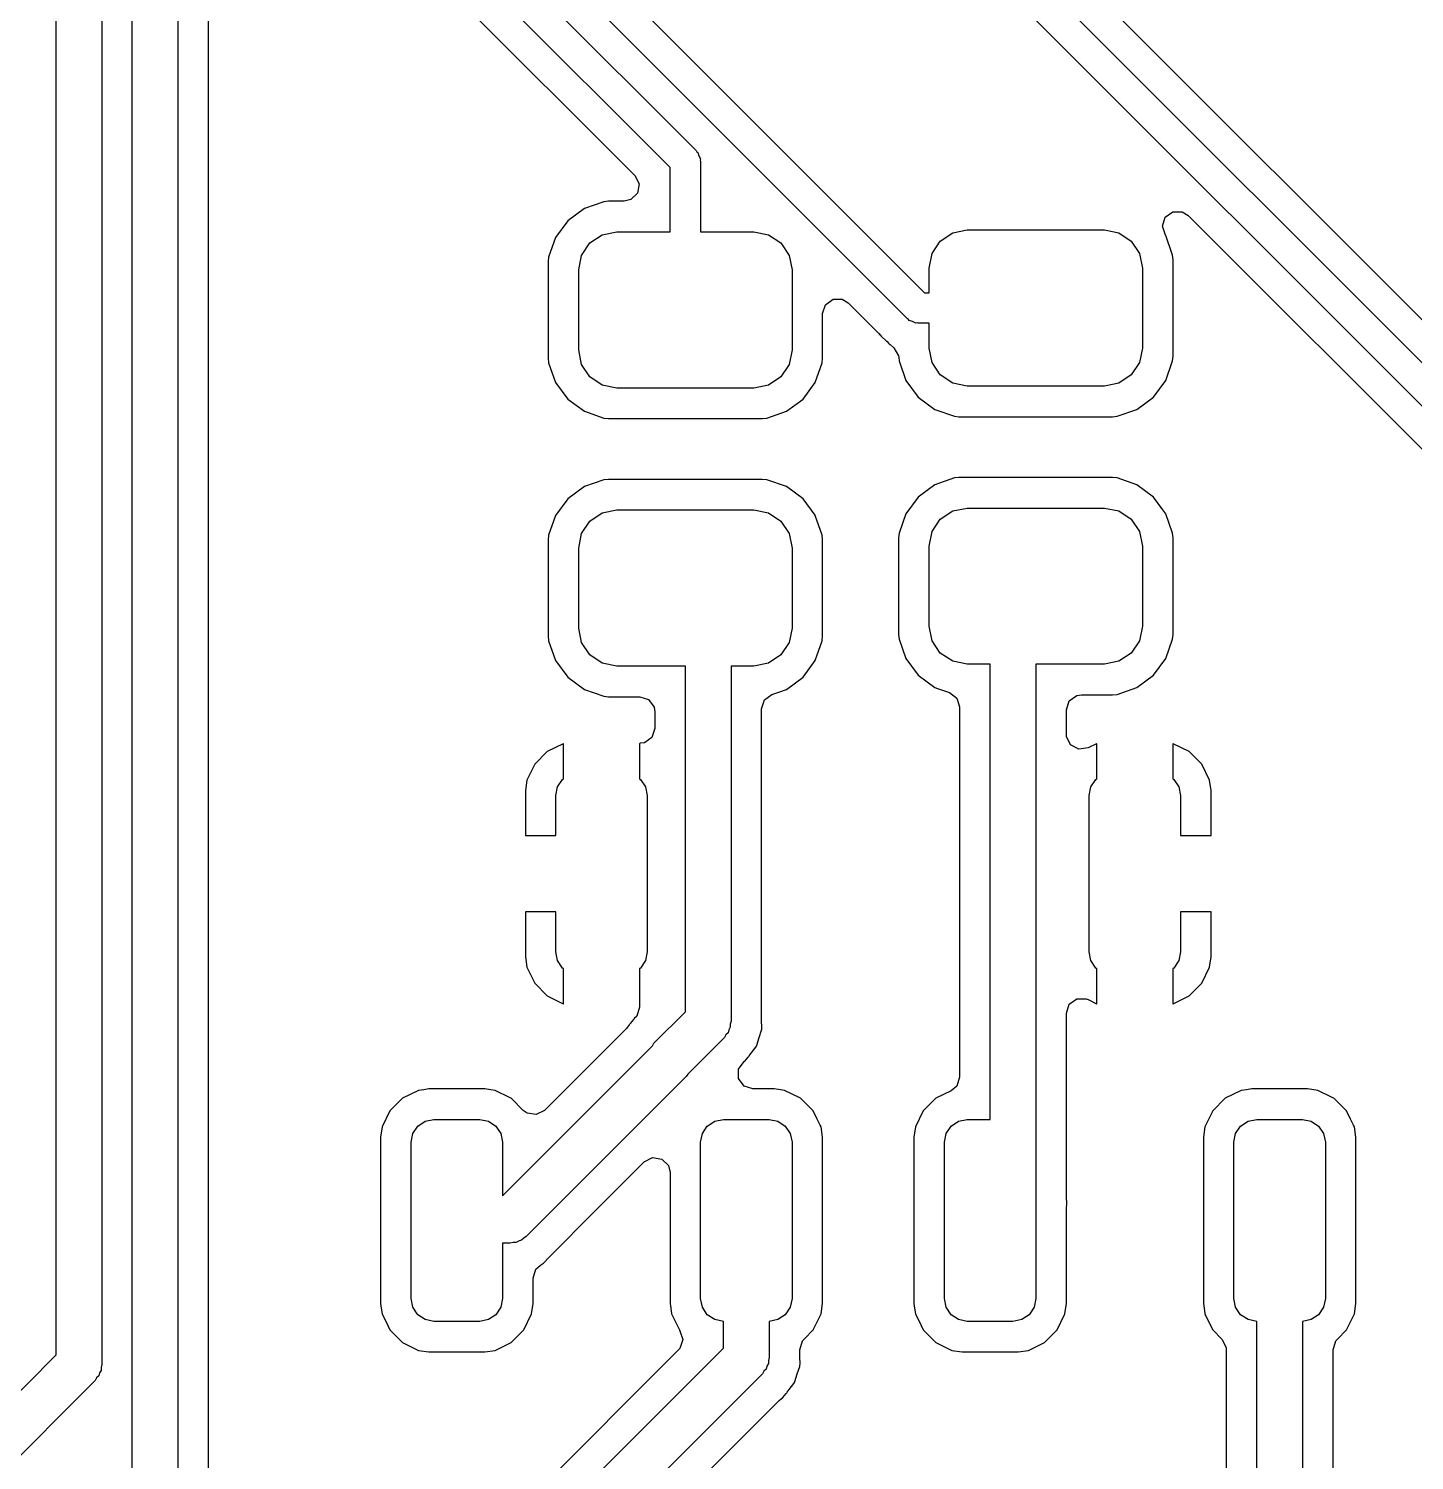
# Model space of a CAD drawing. Extents: x 0.21 to 2.99, y 0.21 to 2.19.
# Drawn here: x 1.8756 to 2.2336, y 0.5817 to 0.9516 of the extents above; entities that cross this region are included whole.
import ezdxf

# ---------------------------------------------------------------- set-up
doc = ezdxf.new("R2010")
doc.units = 0
doc.header["$MEASUREMENT"] = 0
doc.layers.add('BLACK', color=7, linetype='CONTINUOUS')

msp = doc.modelspace()

# ---------------------------------------------------------------- linework, layer by layer
at = {"layer": 'BLACK', "linetype": 'CONTINUOUS'}
for p, q in [((1.87637, 1.22447), (2.28625, 0.814595)), ((2.29115, 0.820853), (1.88949, 1.22252)), ((2.27953, 0.81018), (1.87196, 1.21775)), ((1.80874, 1.1817), (2.10707, 0.883366)), ((2.10266, 0.876645), (1.80267, 1.17663)), ((1.79299, 1.17518), (2.04806, 0.920107)), ((2.04134, 0.915692), (1.78692, 1.17011)), ((1.7908, 1.15507), (2.03221, 0.913662)), ((1.90236, 0.558951), (1.90236, 1.00267)), ((1.91417, 1.00512), (1.91417, 0.558951)), ((1.92207, 0.74311), (1.92207, 1.00328)), ((1.89449, 0.993587), (1.89449, 0.606496)), ((1.88268, 0.608942), (1.88268, 0.991141)), ((2.04806, 0.920107), (2.0482, 0.919824)), ((2.0482, 0.919824), (2.04846, 0.919637)), ((2.04846, 0.919637), (2.04875, 0.91876)), ((2.04875, 0.91876), (2.04916, 0.917939)), ((2.04916, 0.917939), (2.04911, 0.917625)), ((2.04911, 0.917625), (2.04921, 0.917323)), ((2.03221, 0.913662), (2.0333, 0.911515)), ((2.04134, 0.899114), (2.04134, 0.915692)), ((2.04921, 0.917323), (2.04921, 0.899114)), ((2.0333, 0.911515), (2.03292, 0.909136)), ((2.02422, 0.906895), (2.01918, 0.90513)), ((2.02542, 0.907008), (2.02422, 0.906896)), ((2.02422, 0.906896), (2.02422, 0.906895)), ((2.02945, 0.907008), (2.02542, 0.907008)), ((2.03122, 0.907433), (2.02945, 0.907008)), ((2.03292, 0.909136), (2.03122, 0.907433)), ((2.01918, 0.90513), (2.01488, 0.901955)), ((2.16854, 0.900566), (2.16927, 0.902862)), ((2.16927, 0.902862), (2.17121, 0.904293)), ((2.17121, 0.904293), (2.17361, 0.904311)), ((2.17361, 0.904311), (2.17519, 0.903351)), ((2.17519, 0.903351), (2.27049, 0.808052)), ((2.01488, 0.901955), (2.0117, 0.897653)), ((2.01488, 0.901955), (2.01488, 0.901955)), ((2.02379, 0.898365), (2.02756, 0.899114)), ((2.02756, 0.899114), (2.04134, 0.899114)), ((2.04921, 0.899114), (2.06299, 0.899114)), ((2.06299, 0.899114), (2.06676, 0.898365)), ((2.11434, 0.898857), (2.11811, 0.899606)), ((2.11811, 0.899606), (2.15354, 0.899606)), ((2.15354, 0.899606), (2.15731, 0.898857)), ((2.1693, 0.898281), (2.16854, 0.900566)), ((2.0117, 0.897653), (2.00994, 0.892606)), ((2.01847, 0.893038), (2.0206, 0.896231)), ((2.0206, 0.896231), (2.02379, 0.898365)), ((2.06676, 0.898365), (2.06995, 0.896231)), ((2.06995, 0.896231), (2.07209, 0.893038)), ((2.10902, 0.89353), (2.11115, 0.896724)), ((2.11115, 0.896724), (2.11434, 0.898857)), ((2.15731, 0.898857), (2.1605, 0.896724)), ((2.1605, 0.896724), (2.16264, 0.89353)), ((2.1694, 0.898145), (2.1693, 0.898281)), ((2.17117, 0.893098), (2.1694, 0.898145)), ((2.00994, 0.892606), (2.00982, 0.891408)), ((2.00994, 0.892606), (2.00994, 0.892606)), ((2.01772, 0.889272), (2.01847, 0.893038)), ((2.07209, 0.893038), (2.07283, 0.889272)), ((2.10827, 0.889764), (2.10902, 0.89353)), ((2.16264, 0.89353), (2.16339, 0.889764)), ((2.17128, 0.891901), (2.17117, 0.893098)), ((2.17128, 0.866958), (2.17128, 0.891901)), ((2.17128, 0.891901), (2.17128, 0.891901)), ((2.00982, 0.891408), (2.00982, 0.866466)), ((2.01772, 0.868602), (2.01772, 0.889272)), ((2.07283, 0.889272), (2.07283, 0.868602)), ((2.10827, 0.883366), (2.10827, 0.889764)), ((2.16339, 0.889764), (2.16339, 0.869094)), ((2.08147, 0.880291), (2.08342, 0.881707)), ((2.08342, 0.881707), (2.08583, 0.881707)), ((2.08583, 0.881707), (2.08738, 0.880756)), ((2.08738, 0.880756), (2.0915, 0.876642)), ((2.10707, 0.883366), (2.10827, 0.883366)), ((2.08073, 0.878), (2.08147, 0.880291)), ((2.08073, 0.866466), (2.08073, 0.878)), ((2.0915, 0.876642), (2.09526, 0.872878)), ((2.10294, 0.876501), (2.10266, 0.876645)), ((2.10313, 0.876244), (2.10294, 0.876501)), ((2.104, 0.875959), (2.10313, 0.876244)), ((2.10482, 0.875541), (2.104, 0.875959)), ((2.10514, 0.87559), (2.10482, 0.875541)), ((2.10544, 0.875492), (2.10514, 0.87559)), ((2.10827, 0.875492), (2.10544, 0.875492)), ((2.10827, 0.869094), (2.10827, 0.875492)), ((2.09526, 0.872878), (2.09558, 0.872435)), ((2.09558, 0.872435), (2.09562, 0.872464)), ((2.09562, 0.872464), (2.09584, 0.872176)), ((2.09584, 0.872176), (2.09723, 0.870901)), ((2.09723, 0.870901), (2.0973, 0.870839)), ((2.0973, 0.870839), (2.09779, 0.870345)), ((2.09779, 0.870345), (2.09785, 0.870288)), ((2.09785, 0.870288), (2.09797, 0.870209)), ((2.09797, 0.870209), (2.09818, 0.870042)), ((2.09818, 0.870042), (2.09915, 0.869155)), ((2.00982, 0.866466), (2.00994, 0.865268)), ((2.01847, 0.864836), (2.01772, 0.868602)), ((2.07283, 0.868602), (2.07209, 0.864836)), ((2.08062, 0.865268), (2.08073, 0.866466)), ((2.08073, 0.866466), (2.08073, 0.866466)), ((2.09915, 0.869155), (2.10034, 0.867062)), ((2.10034, 0.867062), (2.1004, 0.866639)), ((2.1004, 0.866639), (2.10049, 0.86576)), ((2.10049, 0.86576), (2.10049, 0.86576)), ((2.10049, 0.86576), (2.10225, 0.860713)), ((2.10902, 0.865328), (2.10827, 0.869094)), ((2.16339, 0.869094), (2.16264, 0.865328)), ((2.1694, 0.860713), (2.17117, 0.86576)), ((2.17117, 0.86576), (2.17128, 0.866958)), ((2.17128, 0.866958), (2.17128, 0.866958)), ((2.00994, 0.865268), (2.00994, 0.865268)), ((2.00994, 0.865268), (2.0117, 0.860221)), ((2.0206, 0.861643), (2.01847, 0.864836)), ((2.07209, 0.864836), (2.06995, 0.861643)), ((2.07885, 0.860221), (2.08062, 0.865268)), ((2.11115, 0.862135), (2.10902, 0.865328)), ((2.11434, 0.860001), (2.11115, 0.862135)), ((2.1605, 0.862135), (2.15731, 0.860001)), ((2.16264, 0.865328), (2.1605, 0.862135)), ((2.0117, 0.860221), (2.01488, 0.85592)), ((2.02379, 0.859509), (2.0206, 0.861643)), ((2.02756, 0.85876), (2.02379, 0.859509)), ((2.06299, 0.85876), (2.02756, 0.85876)), ((2.06676, 0.859509), (2.06299, 0.85876)), ((2.06995, 0.861643), (2.06676, 0.859509)), ((2.07568, 0.855919), (2.07885, 0.860221)), ((2.10225, 0.860713), (2.10543, 0.856412)), ((2.11811, 0.859252), (2.11434, 0.860001)), ((2.15354, 0.859252), (2.11811, 0.859252)), ((2.15731, 0.860001), (2.15354, 0.859252)), ((2.16623, 0.856411), (2.1694, 0.860713)), ((2.01488, 0.85592), (2.01488, 0.855919)), ((2.01488, 0.855919), (2.01488, 0.855919)), ((2.01488, 0.855919), (2.01488, 0.855919)), ((2.01488, 0.855919), (2.01488, 0.855919)), ((2.01488, 0.855919), (2.01918, 0.852744)), ((2.07137, 0.852744), (2.07568, 0.855919)), ((2.10543, 0.856412), (2.10543, 0.856412)), ((2.10543, 0.856412), (2.10543, 0.856411)), ((2.10543, 0.856411), (2.10543, 0.856411)), ((2.10543, 0.856411), (2.10543, 0.856411)), ((2.10543, 0.856411), (2.10973, 0.853237)), ((2.16192, 0.853236), (2.16623, 0.856411)), ((2.01918, 0.852744), (2.01918, 0.852744)), ((2.01918, 0.852744), (2.01918, 0.852744)), ((2.01918, 0.852744), (2.02422, 0.850979)), ((2.02422, 0.850979), (2.02542, 0.850866)), ((2.02542, 0.850866), (2.02542, 0.850866)), ((2.02542, 0.850866), (2.02542, 0.850866)), ((2.02542, 0.850866), (2.06513, 0.850866)), ((2.06513, 0.850866), (2.06633, 0.850979)), ((2.06513, 0.850866), (2.06513, 0.850866)), ((2.06633, 0.850979), (2.07137, 0.852744)), ((2.10973, 0.853237), (2.10973, 0.853237)), ((2.10973, 0.853237), (2.10973, 0.853236)), ((2.10973, 0.853236), (2.11478, 0.851471)), ((2.11478, 0.851471), (2.11597, 0.851358)), ((2.11597, 0.851358), (2.11597, 0.851358)), ((2.11597, 0.851358), (2.11597, 0.851358)), ((2.11597, 0.851358), (2.15568, 0.851358)), ((2.15568, 0.851358), (2.15688, 0.851471)), ((2.15568, 0.851358), (2.15568, 0.851358)), ((2.15688, 0.851471), (2.16192, 0.853236)), ((2.01918, 0.833279), (2.01488, 0.830105)), ((2.02422, 0.835045), (2.01918, 0.833279)), ((2.02542, 0.835157), (2.02422, 0.835045)), ((2.02422, 0.835045), (2.02422, 0.835045)), ((2.06513, 0.835157), (2.02542, 0.835157)), ((2.02542, 0.835157), (2.02542, 0.835157)), ((2.06633, 0.835045), (2.06513, 0.835157)), ((2.06513, 0.835157), (2.06513, 0.835157)), ((2.07137, 0.833279), (2.06633, 0.835045)), ((2.06633, 0.835045), (2.06633, 0.835045)), ((2.07567, 0.830105), (2.07137, 0.833279)), ((2.10973, 0.833771), (2.10543, 0.830597)), ((2.11478, 0.835537), (2.10973, 0.833771)), ((2.11597, 0.83565), (2.11478, 0.835537)), ((2.11478, 0.835537), (2.11478, 0.835537)), ((2.15568, 0.83565), (2.11597, 0.83565)), ((2.11597, 0.83565), (2.11597, 0.83565)), ((2.15688, 0.835537), (2.15568, 0.83565)), ((2.15568, 0.83565), (2.15568, 0.83565)), ((2.16192, 0.833771), (2.15688, 0.835537)), ((2.15688, 0.835537), (2.15688, 0.835537)), ((2.16623, 0.830597), (2.16192, 0.833771)), ((2.01488, 0.830104), (2.0117, 0.825803)), ((2.01488, 0.830105), (2.01488, 0.830104)), ((2.07568, 0.830104), (2.07567, 0.830105)), ((2.07879, 0.825889), (2.07568, 0.830104)), ((2.07568, 0.830104), (2.07568, 0.830104)), ((2.07568, 0.830104), (2.07568, 0.830104)), ((2.07568, 0.830104), (2.07568, 0.830104)), ((2.10543, 0.830596), (2.10225, 0.826295)), ((2.10543, 0.830597), (2.10543, 0.830596)), ((2.16623, 0.830596), (2.16623, 0.830597)), ((2.16623, 0.830597), (2.16623, 0.830597)), ((2.16864, 0.827323), (2.16623, 0.830596)), ((2.16623, 0.830596), (2.16623, 0.830596)), ((2.16623, 0.830596), (2.16623, 0.830596)), ((2.0117, 0.825803), (2.00994, 0.820756)), ((2.0206, 0.824381), (2.02379, 0.826515)), ((2.02379, 0.826515), (2.02756, 0.827264)), ((2.02756, 0.827264), (2.06299, 0.827264)), ((2.06299, 0.827264), (2.06676, 0.826515)), ((2.06676, 0.826515), (2.06995, 0.824381)), ((2.07885, 0.825802), (2.07879, 0.825889)), ((2.08062, 0.820756), (2.07885, 0.825802)), ((2.10225, 0.826295), (2.10049, 0.821248)), ((2.11115, 0.824873), (2.11434, 0.827007)), ((2.11434, 0.827007), (2.11811, 0.827756)), ((2.11811, 0.827756), (2.15354, 0.827756)), ((2.15354, 0.827756), (2.15731, 0.827007)), ((2.15731, 0.827007), (2.1605, 0.824873)), ((2.1694, 0.826295), (2.16864, 0.827323)), ((2.17117, 0.821248), (2.1694, 0.826295)), ((2.01772, 0.817421), (2.01847, 0.821188)), ((2.01847, 0.821188), (2.0206, 0.824381)), ((2.06995, 0.824381), (2.07209, 0.821188)), ((2.07209, 0.821188), (2.07283, 0.817421)), ((2.10049, 0.821248), (2.10037, 0.82005)), ((2.10049, 0.821248), (2.10049, 0.821248)), ((2.10827, 0.817913), (2.10902, 0.82168)), ((2.10902, 0.82168), (2.11115, 0.824873)), ((2.1605, 0.824873), (2.16264, 0.82168)), ((2.16264, 0.82168), (2.16339, 0.817913)), ((2.17128, 0.82005), (2.17117, 0.821248)), ((2.00994, 0.820756), (2.00982, 0.819558)), ((2.00982, 0.819558), (2.00982, 0.794615)), ((2.00994, 0.820756), (2.00994, 0.820756)), ((2.08073, 0.819591), (2.08062, 0.820756)), ((2.08073, 0.819558), (2.08073, 0.819591)), ((2.08073, 0.795107), (2.08073, 0.819558)), ((2.08073, 0.819558), (2.08073, 0.819558)), ((2.10037, 0.82005), (2.10037, 0.795107)), ((2.10827, 0.797244), (2.10827, 0.817913)), ((2.16339, 0.817913), (2.16339, 0.797244)), ((2.17128, 0.795107), (2.17128, 0.82005)), ((2.17128, 0.82005), (2.17128, 0.82005)), ((2.01772, 0.796752), (2.01772, 0.817421)), ((2.07283, 0.817421), (2.07283, 0.796752)), ((2.01847, 0.792985), (2.01772, 0.796752)), ((2.07283, 0.796752), (2.07209, 0.792985)), ((2.10902, 0.793478), (2.10827, 0.797244)), ((2.16339, 0.797244), (2.16264, 0.793478)), ((2.00982, 0.794615), (2.00994, 0.793418)), ((2.00994, 0.793418), (2.00994, 0.793417)), ((2.00994, 0.793417), (2.0117, 0.788371)), ((2.0206, 0.789792), (2.01847, 0.792985)), ((2.07209, 0.792985), (2.06995, 0.789792)), ((2.07885, 0.788371), (2.08062, 0.793417)), ((2.08062, 0.793417), (2.08073, 0.794615)), ((2.08073, 0.794615), (2.08073, 0.795107)), ((2.08073, 0.794615), (2.08073, 0.794615)), ((2.10037, 0.795107), (2.10049, 0.79391)), ((2.10049, 0.79391), (2.10049, 0.793909)), ((2.10049, 0.793909), (2.10225, 0.788863)), ((2.11115, 0.790284), (2.10902, 0.793478)), ((2.16264, 0.793478), (2.1605, 0.790284)), ((2.1694, 0.788863), (2.17117, 0.793909)), ((2.17117, 0.793909), (2.17128, 0.795107)), ((2.17128, 0.795107), (2.17128, 0.795107)), ((2.0117, 0.788371), (2.01488, 0.784069)), ((2.02379, 0.787659), (2.0206, 0.789792)), ((2.06995, 0.789792), (2.06676, 0.787659)), ((2.07568, 0.784069), (2.07885, 0.788371)), ((2.10225, 0.788863), (2.10543, 0.784561)), ((2.11434, 0.788151), (2.11115, 0.790284)), ((2.11811, 0.787402), (2.11434, 0.788151)), ((2.15731, 0.788151), (2.15354, 0.787402)), ((2.1605, 0.790284), (2.15731, 0.788151)), ((2.16623, 0.784561), (2.1694, 0.788863)), ((2.02756, 0.786909), (2.02379, 0.787659)), ((2.04528, 0.786909), (2.02756, 0.786909)), ((2.04528, 0.697608), (2.04528, 0.786909)), ((2.06299, 0.786909), (2.05709, 0.786909)), ((2.05709, 0.786909), (2.05709, 0.695162)), ((2.06676, 0.787659), (2.06299, 0.786909)), ((2.10543, 0.784561), (2.10543, 0.784561)), ((2.10543, 0.784561), (2.10543, 0.784561)), ((2.10543, 0.784561), (2.10543, 0.784561)), ((2.10543, 0.784561), (2.10543, 0.784561)), ((2.10543, 0.784561), (2.10973, 0.781386)), ((2.12402, 0.787402), (2.11811, 0.787402)), ((2.12402, 0.669783), (2.12402, 0.787402)), ((2.15354, 0.787402), (2.13583, 0.787402)), ((2.13583, 0.787402), (2.13583, 0.663878)), ((2.16192, 0.781386), (2.16623, 0.784561)), ((2.01488, 0.784069), (2.01488, 0.784069)), ((2.01488, 0.784069), (2.01488, 0.784069)), ((2.01488, 0.784069), (2.01488, 0.784069)), ((2.01488, 0.784069), (2.01488, 0.784069)), ((2.01488, 0.784069), (2.01918, 0.780894)), ((2.01918, 0.780894), (2.01918, 0.780894)), ((2.01918, 0.780894), (2.01918, 0.780894)), ((2.01918, 0.780894), (2.02422, 0.779128)), ((2.06917, 0.780122), (2.07137, 0.780894)), ((2.07137, 0.780894), (2.07568, 0.784069)), ((2.10973, 0.781386), (2.10973, 0.781386)), ((2.10973, 0.781386), (2.10973, 0.781386)), ((2.10973, 0.781386), (2.11044, 0.781138)), ((2.11044, 0.781138), (2.11351, 0.780062)), ((2.15688, 0.77962), (2.16192, 0.781386)), ((2.02422, 0.779128), (2.02542, 0.779016)), ((2.02542, 0.779016), (2.02542, 0.779016)), ((2.02542, 0.779016), (2.02542, 0.779016)), ((2.02542, 0.779016), (2.03348, 0.779016)), ((2.03348, 0.779016), (2.03578, 0.778271)), ((2.03578, 0.778271), (2.03719, 0.776323)), ((2.06498, 0.775891), (2.06572, 0.778182)), ((2.06572, 0.778182), (2.06759, 0.77957)), ((2.06759, 0.77957), (2.06917, 0.780122)), ((2.11351, 0.780062), (2.11543, 0.778603)), ((2.11543, 0.778603), (2.11612, 0.776384)), ((2.14372, 0.77561), (2.14446, 0.777901)), ((2.14446, 0.777901), (2.14641, 0.779317)), ((2.14641, 0.779317), (2.14762, 0.779508)), ((2.14762, 0.779508), (2.15568, 0.779508)), ((2.15568, 0.779508), (2.15688, 0.77962)), ((2.15568, 0.779508), (2.15568, 0.779508)), ((2.03719, 0.776323), (2.03738, 0.775118)), ((2.03738, 0.775118), (2.03738, 0.770777)), ((2.06498, 0.695446), (2.06498, 0.775891)), ((2.11612, 0.776384), (2.11612, 0.680699)), ((2.14372, 0.769262), (2.14372, 0.77561)), ((2.03738, 0.770777), (2.03664, 0.768486)), ((2.01373, 0.766834), (2.0096, 0.764814)), ((2.01378, 0.766841), (2.01373, 0.766834)), ((2.01378, 0.75778), (2.01378, 0.766841)), ((2.01378, 0.766841), (2.01378, 0.766841)), ((2.03362, 0.76698), (2.03346, 0.766841)), ((2.03346, 0.766841), (2.03346, 0.75778)), ((2.03469, 0.76707), (2.03362, 0.76698)), ((2.03664, 0.768486), (2.03469, 0.76707)), ((2.14376, 0.768716), (2.14372, 0.769262)), ((2.14482, 0.766552), (2.14376, 0.768716)), ((2.14694, 0.765423), (2.14482, 0.766552)), ((2.14933, 0.765761), (2.14694, 0.765423)), ((2.15153, 0.766834), (2.14933, 0.765761)), ((2.15157, 0.766841), (2.15153, 0.766834)), ((2.15157, 0.75778), (2.15157, 0.766841)), ((2.15157, 0.766841), (2.15157, 0.766841)), ((2.17131, 0.766834), (2.17126, 0.766841)), ((2.17126, 0.766841), (2.17126, 0.75778)), ((2.17544, 0.764814), (2.17131, 0.766834)), ((2.0096, 0.764814), (2.00635, 0.761563)), ((2.17869, 0.761563), (2.17544, 0.764814)), ((2.00635, 0.761563), (2.00433, 0.757431)), ((2.18071, 0.757431), (2.17869, 0.761563)), ((2.00433, 0.757431), (2.00394, 0.754753)), ((2.00394, 0.754753), (2.00394, 0.74311)), ((2.01181, 0.753445), (2.01226, 0.755705)), ((2.01226, 0.755705), (2.01354, 0.757621)), ((2.01354, 0.757621), (2.01378, 0.75778)), ((2.03346, 0.75778), (2.0337, 0.757621)), ((2.0337, 0.757621), (2.03498, 0.755705)), ((2.03498, 0.755705), (2.03543, 0.753445)), ((2.14961, 0.753445), (2.15006, 0.755705)), ((2.15006, 0.755705), (2.15134, 0.757621)), ((2.15134, 0.757621), (2.15157, 0.75778)), ((2.17126, 0.75778), (2.1715, 0.757621)), ((2.1715, 0.757621), (2.17278, 0.755705)), ((2.17278, 0.755705), (2.17323, 0.753445)), ((2.1811, 0.754753), (2.18071, 0.757431)), ((2.1811, 0.74311), (2.1811, 0.754753)), ((2.1811, 0.754753), (2.1811, 0.754753)), ((2.01181, 0.74311), (2.01181, 0.753445)), ((2.03543, 0.753445), (2.03543, 0.713091)), ((2.14961, 0.713091), (2.14961, 0.753445)), ((2.17323, 0.753445), (2.17323, 0.74311)), ((1.92207, 0.711783), (1.92207, 0.74311)), ((2.00394, 0.74311), (2.01181, 0.74311)), ((2.00394, 0.74311), (2.00394, 0.74311)), ((2.17323, 0.74311), (2.1811, 0.74311)), ((2.1811, 0.74311), (2.1811, 0.74311)), ((2.01181, 0.723425), (2.00394, 0.723425)), ((2.00394, 0.723425), (2.00394, 0.723425)), ((2.00394, 0.723425), (2.00394, 0.711783)), ((2.01181, 0.713091), (2.01181, 0.723425)), ((2.1811, 0.723425), (2.17323, 0.723425)), ((2.17323, 0.723425), (2.17323, 0.713091)), ((2.1811, 0.711783), (2.1811, 0.723425)), ((2.1811, 0.723425), (2.1811, 0.723425)), ((1.92207, 0.568037), (1.92207, 0.711783)), ((2.00394, 0.711783), (2.00433, 0.709104)), ((2.01226, 0.710831), (2.01181, 0.713091)), ((2.01354, 0.708915), (2.01226, 0.710831)), ((2.03498, 0.710831), (2.0337, 0.708915)), ((2.03543, 0.713091), (2.03498, 0.710831)), ((2.15006, 0.710831), (2.14961, 0.713091)), ((2.15134, 0.708915), (2.15006, 0.710831)), ((2.17278, 0.710831), (2.1715, 0.708915)), ((2.17323, 0.713091), (2.17278, 0.710831)), ((2.18071, 0.709104), (2.1811, 0.711783)), ((2.00433, 0.709104), (2.00635, 0.704973)), ((2.01378, 0.708755), (2.01354, 0.708915)), ((2.01378, 0.699694), (2.01378, 0.708755)), ((2.0337, 0.708915), (2.03346, 0.708755)), ((2.03346, 0.708755), (2.03346, 0.698767)), ((2.15157, 0.708755), (2.15134, 0.708915)), ((2.15157, 0.699694), (2.15157, 0.708755)), ((2.1715, 0.708915), (2.17126, 0.708755)), ((2.17126, 0.708755), (2.17126, 0.699694)), ((2.17869, 0.704973), (2.18071, 0.709104)), ((2.00635, 0.704973), (2.0096, 0.701721)), ((2.17544, 0.701721), (2.17869, 0.704973)), ((2.0096, 0.701721), (2.01373, 0.699701)), ((2.01373, 0.699701), (2.01378, 0.699694)), ((2.14372, 0.697273), (2.14446, 0.699564)), ((2.14446, 0.699564), (2.14641, 0.70098)), ((2.14641, 0.70098), (2.14882, 0.70098)), ((2.14882, 0.70098), (2.14933, 0.700775)), ((2.14933, 0.700775), (2.15153, 0.699701)), ((2.15153, 0.699701), (2.15157, 0.699694)), ((2.17126, 0.699694), (2.17131, 0.699701)), ((2.17131, 0.699701), (2.17544, 0.701721)), ((2.03186, 0.695612), (2.03105, 0.694567)), ((2.0321, 0.695831), (2.03186, 0.695612)), ((2.03272, 0.696476), (2.03207, 0.695861)), ((2.03207, 0.695861), (2.0321, 0.695831)), ((2.03346, 0.698767), (2.03272, 0.696476)), ((2.03716, 0.689495), (2.04528, 0.697608)), ((2.06506, 0.693431), (2.06498, 0.695446)), ((2.14372, 0.649891), (2.14372, 0.697273)), ((2.02991, 0.693123), (2.00891, 0.672123)), ((2.03007, 0.693304), (2.02991, 0.693123)), ((2.03027, 0.693569), (2.03007, 0.693304)), ((2.03077, 0.694268), (2.03027, 0.693569)), ((2.03089, 0.694386), (2.03077, 0.694268)), ((2.03105, 0.694567), (2.03089, 0.694386)), ((2.0563, 0.692209), (2.05575, 0.691659)), ((2.0565, 0.69296), (2.0563, 0.692209)), ((2.05689, 0.693633), (2.0565, 0.69296)), ((2.05709, 0.695162), (2.05689, 0.694411)), ((2.05689, 0.694411), (2.05689, 0.693633)), ((2.06433, 0.690951), (2.06498, 0.692859)), ((2.06498, 0.692859), (2.06503, 0.693144)), ((2.06498, 0.692859), (2.06498, 0.692859)), ((2.06503, 0.693144), (2.06506, 0.693431)), ((1.99803, 0.650084), (2.03678, 0.688833)), ((2.03678, 0.688833), (2.03716, 0.689495)), ((2.05536, 0.690986), (2.0459, 0.681526)), ((2.05575, 0.691659), (2.05536, 0.690986)), ((2.06225, 0.686911), (2.06348, 0.688503)), ((2.06348, 0.688503), (2.06349, 0.688504)), ((2.06349, 0.688504), (2.06362, 0.688758)), ((2.06362, 0.688758), (2.06375, 0.689017)), ((2.06375, 0.689017), (2.06433, 0.690951)), ((2.06375, 0.689017), (2.06375, 0.689017)), ((2.06375, 0.689017), (2.06375, 0.689017)), ((2.05903, 0.682779), (2.06045, 0.684728)), ((2.06045, 0.684728), (2.06061, 0.684838)), ((2.06061, 0.684838), (2.06066, 0.684869)), ((2.06066, 0.684869), (2.06147, 0.685914)), ((2.06147, 0.685914), (2.06163, 0.686095)), ((2.06163, 0.686095), (2.06175, 0.686213)), ((2.06175, 0.686213), (2.06225, 0.686911)), ((2.04551, 0.680864), (2.00418, 0.639525)), ((2.0459, 0.681526), (2.04551, 0.680864)), ((2.05903, 0.68037), (2.05903, 0.682779)), ((2.11612, 0.680699), (2.11538, 0.678408)), ((1.97632, 0.677286), (1.97219, 0.675264)), ((1.97766, 0.677482), (1.97632, 0.677286)), ((1.97901, 0.677677), (1.97766, 0.677482)), ((1.99344, 0.677677), (1.97901, 0.677677)), ((1.99504, 0.677443), (1.99344, 0.677677)), ((1.99612, 0.677286), (1.99504, 0.677443)), ((2, 0.675387), (1.99612, 0.677286)), ((2.06045, 0.678422), (2.05903, 0.68037)), ((2.06274, 0.677677), (2.06045, 0.678422)), ((2.06824, 0.677677), (2.06274, 0.677677)), ((2.06985, 0.677443), (2.06824, 0.677677)), ((2.07092, 0.677286), (2.06985, 0.677443)), ((2.07481, 0.675387), (2.07092, 0.677286)), ((2.11394, 0.677197), (2.10998, 0.675264)), ((2.11538, 0.678408), (2.11394, 0.677197)), ((2.18892, 0.677286), (2.18478, 0.675264)), ((2.19026, 0.677482), (2.18892, 0.677286)), ((2.1916, 0.677677), (2.19026, 0.677482)), ((2.20603, 0.677677), (2.1916, 0.677677)), ((2.20764, 0.677443), (2.20603, 0.677677)), ((2.20872, 0.677286), (2.20764, 0.677443)), ((2.2126, 0.675387), (2.20872, 0.677286)), ((1.97219, 0.675264), (1.96893, 0.672007)), ((2.00026, 0.675264), (2, 0.675387)), ((2.0034, 0.672123), (2.00026, 0.675264)), ((2.07506, 0.675264), (2.07481, 0.675387)), ((2.07831, 0.672007), (2.07506, 0.675264)), ((2.10998, 0.675264), (2.10672, 0.672007)), ((2.18478, 0.675264), (2.18153, 0.672007)), ((2.21285, 0.675264), (2.2126, 0.675387)), ((2.21611, 0.672007), (2.21285, 0.675264)), ((1.96893, 0.672007), (1.96691, 0.66787)), ((1.97805, 0.669334), (1.98031, 0.669783)), ((1.98031, 0.669783), (1.99213, 0.669783)), ((1.99213, 0.669783), (1.99439, 0.669334)), ((2.00438, 0.671407), (2.0034, 0.672123)), ((2.00676, 0.67103), (2.00438, 0.671407)), ((2.00891, 0.672123), (2.00676, 0.67103)), ((2.05286, 0.669334), (2.05512, 0.669783)), ((2.05512, 0.669783), (2.06693, 0.669783)), ((2.06693, 0.669783), (2.06919, 0.669334)), ((2.07935, 0.66989), (2.07831, 0.672007)), ((2.08011, 0.66833), (2.07935, 0.66989)), ((2.10672, 0.672007), (2.1047, 0.66787)), ((2.11585, 0.669334), (2.11811, 0.669783)), ((2.11811, 0.669783), (2.12402, 0.669783)), ((2.18153, 0.672007), (2.1795, 0.66787)), ((2.19065, 0.669334), (2.19291, 0.669783)), ((2.19291, 0.669783), (2.20472, 0.669783)), ((2.20472, 0.669783), (2.20698, 0.669334)), ((2.21714, 0.66989), (2.21611, 0.672007)), ((2.21791, 0.66833), (2.21714, 0.66989)), ((1.96691, 0.66787), (1.96652, 0.665187)), ((1.96691, 0.66787), (1.96691, 0.66787)), ((1.97441, 0.663878), (1.97486, 0.666138)), ((1.97486, 0.666138), (1.97614, 0.668054)), ((1.97614, 0.668054), (1.97805, 0.669334)), ((1.99439, 0.669334), (1.9963, 0.668054)), ((1.9963, 0.668054), (1.99758, 0.666138)), ((1.99758, 0.666138), (1.99803, 0.663878)), ((2.04921, 0.663878), (2.04966, 0.666138)), ((2.04966, 0.666138), (2.05094, 0.668054)), ((2.05094, 0.668054), (2.05286, 0.669334)), ((2.06919, 0.669334), (2.0711, 0.668054)), ((2.0711, 0.668054), (2.07239, 0.666138)), ((2.07239, 0.666138), (2.07283, 0.663878)), ((2.08034, 0.66787), (2.08011, 0.66833)), ((2.08073, 0.665187), (2.08034, 0.66787)), ((2.1047, 0.66787), (2.10431, 0.665187)), ((2.1047, 0.66787), (2.1047, 0.66787)), ((2.1122, 0.663878), (2.11265, 0.666138)), ((2.11265, 0.666138), (2.11393, 0.668054)), ((2.11393, 0.668054), (2.11585, 0.669334)), ((2.1795, 0.66787), (2.17911, 0.665187)), ((2.1795, 0.66787), (2.1795, 0.66787)), ((2.18701, 0.663878), (2.18746, 0.666138)), ((2.18746, 0.666138), (2.18874, 0.668054)), ((2.18874, 0.668054), (2.19065, 0.669334)), ((2.20698, 0.669334), (2.2089, 0.668054)), ((2.2089, 0.668054), (2.21018, 0.666138)), ((2.21018, 0.666138), (2.21063, 0.663878)), ((2.21813, 0.66787), (2.21791, 0.66833)), ((2.21852, 0.665187), (2.21813, 0.66787)), ((1.96652, 0.665187), (1.96652, 0.622214)), ((1.97441, 0.623524), (1.97441, 0.663878)), ((1.99803, 0.663878), (1.99803, 0.650084)), ((2.04921, 0.623524), (2.04921, 0.663878)), ((2.07283, 0.663878), (2.07283, 0.623524)), ((2.08073, 0.622214), (2.08073, 0.665187)), ((2.10431, 0.665187), (2.10431, 0.622214)), ((2.1122, 0.623524), (2.1122, 0.663878)), ((2.13583, 0.663878), (2.13583, 0.623524)), ((2.17911, 0.665187), (2.17911, 0.622214)), ((2.18701, 0.623524), (2.18701, 0.663878)), ((2.21063, 0.663878), (2.21063, 0.623524)), ((2.21852, 0.622214), (2.21852, 0.665187)), ((2.02216, 0.646348), (2.03467, 0.658851)), ((2.03467, 0.658851), (2.03681, 0.659945)), ((2.03681, 0.659945), (2.03919, 0.659568)), ((2.03919, 0.659568), (2.04089, 0.657864)), ((2.04089, 0.657864), (2.04132, 0.656095)), ((2.04132, 0.656095), (2.04132, 0.622214)), ((2.1438, 0.647876), (2.14372, 0.649891)), ((2.14372, 0.647028), (2.1438, 0.647551)), ((2.14376, 0.647555), (2.1438, 0.647876)), ((2.1438, 0.647551), (2.14376, 0.647555)), ((2.00996, 0.634145), (2.02216, 0.646348)), ((2.14372, 0.622214), (2.14372, 0.647028)), ((2, 0.637795), (1.99803, 0.637795)), ((1.99803, 0.637795), (1.99803, 0.623524)), ((2.00075, 0.637996), (2, 0.637795)), ((2.00153, 0.637996), (2.00075, 0.637996)), ((2.0022, 0.638385), (2.00153, 0.637996)), ((2.00295, 0.638586), (2.0022, 0.638385)), ((2.0035, 0.639136), (2.00295, 0.638586)), ((2.00418, 0.639525), (2.0035, 0.639136)), ((2.00836, 0.632483), (2.00859, 0.632661)), ((2.00859, 0.632661), (2.00996, 0.634145)), ((2.00593, 0.628804), (2.00667, 0.631095)), ((2.00667, 0.631095), (2.00788, 0.632111)), ((2.00787, 0.632127), (2.00808, 0.632279)), ((2.00788, 0.632111), (2.00787, 0.632127)), ((2.00808, 0.632279), (2.00811, 0.632306)), ((2.00811, 0.632306), (2.00813, 0.632315)), ((2.00813, 0.632315), (2.00836, 0.632483)), ((2.00593, 0.622214), (2.00593, 0.628804)), ((1.96652, 0.622214), (1.96669, 0.621026)), ((1.97486, 0.621264), (1.97441, 0.623524)), ((1.99803, 0.623524), (1.99758, 0.621264)), ((2.00553, 0.619532), (2.00593, 0.622214)), ((2.04132, 0.622214), (2.04149, 0.621026)), ((2.04966, 0.621264), (2.04921, 0.623524)), ((2.07283, 0.623524), (2.07239, 0.621264)), ((2.08034, 0.619532), (2.08073, 0.622214)), ((2.10431, 0.622214), (2.10448, 0.621026)), ((2.11265, 0.621264), (2.1122, 0.623524)), ((2.13583, 0.623524), (2.13538, 0.621264)), ((2.14333, 0.619532), (2.14372, 0.622214)), ((2.17911, 0.622214), (2.17929, 0.621026)), ((2.18746, 0.621264), (2.18701, 0.623524)), ((2.21063, 0.623524), (2.21018, 0.621264)), ((2.21813, 0.619532), (2.21852, 0.622214)), ((1.96669, 0.621026), (1.96691, 0.619532)), ((1.96691, 0.619532), (1.96837, 0.616539)), ((1.97614, 0.619348), (1.97486, 0.621264)), ((1.97805, 0.618068), (1.97614, 0.619348)), ((1.98031, 0.617618), (1.97805, 0.618068)), ((1.99439, 0.618068), (1.99213, 0.617618)), ((1.9963, 0.619348), (1.99439, 0.618068)), ((1.99758, 0.621264), (1.9963, 0.619348)), ((2.00351, 0.615394), (2.00553, 0.619532)), ((2.04149, 0.621026), (2.04171, 0.619532)), ((2.04171, 0.619532), (2.04373, 0.615394)), ((2.05094, 0.619348), (2.04966, 0.621264)), ((2.05286, 0.618068), (2.05094, 0.619348)), ((2.05512, 0.617618), (2.05286, 0.618068)), ((2.06919, 0.618068), (2.06693, 0.617618)), ((2.0711, 0.619348), (2.06919, 0.618068)), ((2.07239, 0.621264), (2.0711, 0.619348)), ((2.07831, 0.615394), (2.08034, 0.619532)), ((2.10448, 0.621026), (2.1047, 0.619532)), ((2.1047, 0.619532), (2.10616, 0.616539)), ((2.11393, 0.619348), (2.11265, 0.621264)), ((2.11585, 0.618068), (2.11393, 0.619348)), ((2.11811, 0.617618), (2.11585, 0.618068)), ((2.13218, 0.618068), (2.12992, 0.617618)), ((2.1341, 0.619348), (2.13218, 0.618068)), ((2.13538, 0.621264), (2.1341, 0.619348)), ((2.14131, 0.615394), (2.14333, 0.619532)), ((2.17929, 0.621026), (2.1795, 0.619532)), ((2.1795, 0.619532), (2.18097, 0.616539)), ((2.18874, 0.619348), (2.18746, 0.621264)), ((2.19065, 0.618068), (2.18874, 0.619348)), ((2.19291, 0.617618), (2.19065, 0.618068)), ((2.20698, 0.618068), (2.20472, 0.617618)), ((2.2089, 0.619348), (2.20698, 0.618068)), ((2.21018, 0.621264), (2.2089, 0.619348)), ((2.21611, 0.615394), (2.21813, 0.619532)), ((1.96837, 0.616539), (1.96893, 0.615394)), ((1.96893, 0.615394), (1.97219, 0.612138)), ((1.99213, 0.617618), (1.98031, 0.617618)), ((2.00026, 0.612138), (2.00351, 0.615394)), ((2.04373, 0.615394), (2.04386, 0.61522)), ((2.04386, 0.61522), (2.04458, 0.612923)), ((2.05512, 0.610714), (2.05512, 0.617618)), ((2.06693, 0.617618), (2.06693, 0.608268)), ((2.07596, 0.613044), (2.07831, 0.615394)), ((2.10616, 0.616539), (2.10672, 0.615394)), ((2.10672, 0.615394), (2.10998, 0.612138)), ((2.12992, 0.617618), (2.11811, 0.617618)), ((2.13805, 0.612138), (2.14131, 0.615394)), ((2.18097, 0.616539), (2.18153, 0.615394)), ((2.18153, 0.615394), (2.18388, 0.613044)), ((2.19291, 0.56347), (2.19291, 0.617618)), ((2.20472, 0.617618), (2.20472, 0.561024)), ((2.21376, 0.613044), (2.21611, 0.615394)), ((1.97219, 0.612138), (1.97342, 0.611535)), ((1.97342, 0.611535), (1.97632, 0.610115)), ((1.99612, 0.610115), (2.00026, 0.612138)), ((2.00409, 0.559688), (2.05512, 0.610714)), ((2.04382, 0.610639), (2.04344, 0.6102)), ((2.04458, 0.612923), (2.04382, 0.610639)), ((2.07482, 0.610288), (2.07557, 0.612579)), ((2.07557, 0.612579), (2.07596, 0.613044)), ((2.10998, 0.612138), (2.11121, 0.611535)), ((2.11121, 0.611535), (2.11412, 0.610115)), ((2.13391, 0.610115), (2.13805, 0.612138)), ((2.18388, 0.613044), (2.18497, 0.610898)), ((2.18497, 0.610898), (2.18502, 0.610288)), ((2.21262, 0.610288), (2.21336, 0.612579)), ((2.21336, 0.612579), (2.21376, 0.613044)), ((1.82726, 0.553522), (1.88268, 0.608942)), ((1.97632, 0.610115), (1.97632, 0.610115)), ((1.97632, 0.610115), (1.97632, 0.610115)), ((1.97632, 0.610115), (1.97901, 0.609724)), ((1.97901, 0.609724), (1.97901, 0.609724)), ((1.97901, 0.609724), (1.99344, 0.609724)), ((1.99344, 0.609724), (1.99612, 0.610115)), ((1.99344, 0.609724), (1.99344, 0.609724)), ((2.04344, 0.6102), (2.00088, 0.567641)), ((2.06673, 0.606739), (2.06634, 0.606066)), ((2.06693, 0.608268), (2.06673, 0.607517)), ((2.06673, 0.607517), (2.06673, 0.606739)), ((2.07482, 0.608552), (2.07482, 0.610288)), ((2.07491, 0.606537), (2.07482, 0.608552)), ((2.11412, 0.610115), (2.11412, 0.610115)), ((2.11412, 0.610115), (2.11412, 0.610115)), ((2.11412, 0.610115), (2.1168, 0.609724)), ((2.1168, 0.609724), (2.1168, 0.609724)), ((2.1168, 0.609724), (2.13123, 0.609724)), ((2.13123, 0.609724), (2.13391, 0.610115)), ((2.13123, 0.609724), (2.13123, 0.609724)), ((2.18502, 0.610288), (2.18502, 0.568354)), ((2.21262, 0.561308), (2.21262, 0.610288)), ((1.89315, 0.602994), (1.89276, 0.60232)), ((1.8937, 0.603543), (1.89315, 0.602994)), ((1.8939, 0.604294), (1.8937, 0.603543)), ((1.89429, 0.604968), (1.8939, 0.604294)), ((1.89449, 0.606496), (1.89429, 0.605745)), ((1.89429, 0.605745), (1.89429, 0.604968)), ((2.0652, 0.604092), (2.01896, 0.557852)), ((2.06559, 0.604765), (2.0652, 0.604092)), ((2.06614, 0.605315), (2.06559, 0.604765)), ((2.06634, 0.606066), (2.06614, 0.605315)), ((2.07359, 0.602123), (2.07417, 0.604056)), ((2.07417, 0.604056), (2.07482, 0.605965)), ((2.07482, 0.605965), (2.07487, 0.60625)), ((2.07482, 0.605965), (2.07482, 0.605965)), ((2.07487, 0.60625), (2.07491, 0.606537)), ((1.89276, 0.60232), (1.83569, 0.54525)), ((2.07147, 0.599201), (2.07159, 0.599319)), ((2.07159, 0.599319), (2.07209, 0.600017)), ((2.07159, 0.599319), (2.07159, 0.599319)), ((2.07209, 0.600017), (2.07333, 0.601609)), ((2.07333, 0.601609), (2.07346, 0.601863)), ((2.07346, 0.601863), (2.07359, 0.602123)), ((2.07359, 0.602123), (2.07359, 0.602123)), ((2.07359, 0.602123), (2.07359, 0.602123)), ((2.0353, 0.563033), (2.06948, 0.597213)), ((2.06948, 0.597213), (2.07011, 0.597719)), ((2.07011, 0.597719), (2.0705, 0.597975)), ((2.0705, 0.597975), (2.07131, 0.599021)), ((2.07131, 0.599021), (2.07147, 0.599201))]:
    msp.add_line(p, q, dxfattribs=at)

doc.saveas('drawing.dxf')
